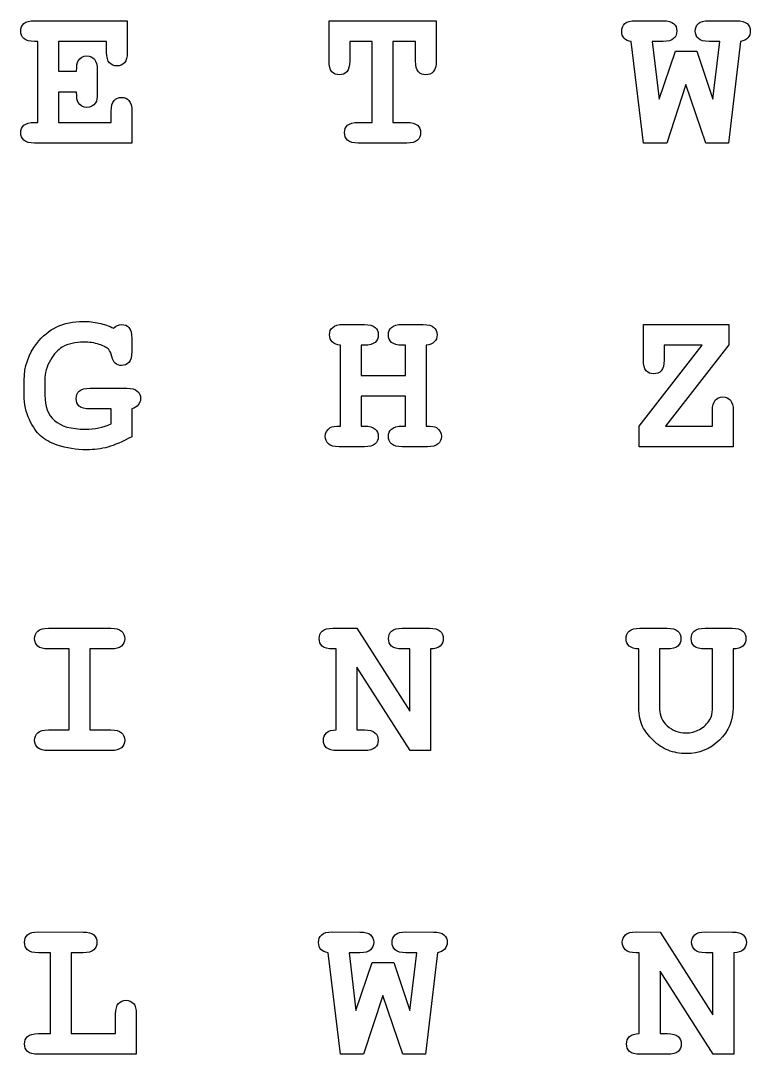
# Model space of a CAD drawing. Extents: x -6 to 224, y 54 to 284.
# Drawn here: x 113.7 to 153.6, y 173.5 to 230 of the extents above; entities that cross this region are included whole.
import ezdxf

# ---------------------------------------------------------------- set-up
doc = ezdxf.new("R2010")
doc.units = 0
doc.layers.add('Ebene_1', color=7, linetype='CONTINUOUS')

msp = doc.modelspace()

# ---------------------------------------------------------------- linework, layer by layer
at = {"layer": 'Ebene_1', "color": 7}
for points in [[(114.46852, 229.99161), (119.5397, 229.98611), (119.5397, 228.266318)], [(130.55849, 227.786749), (130.55849, 229.99161), (136.4124, 229.98611), (136.4124, 227.786761)], [(147.2989, 229.99161), (148.80372, 229.98611)], [(151.31726, 229.991622), (152.81657, 229.986122)], [(114.46852, 224.43536), (114.64491, 224.43536), (114.64491, 228.856107), (114.46852, 228.856107)], [(118.40971, 228.266318), (118.40971, 228.856119), (115.7749, 228.856119), (115.7749, 227.224521), (116.76708, 227.224521)], [(132.15702, 224.43536), (132.91218, 224.43536), (132.91218, 228.856107), (131.68848, 228.856107), (131.68848, 227.786749)], [(135.28241, 227.786761), (135.28241, 228.856119), (134.04217, 228.856107)], [(134.04217, 228.856107), (134.04217, 224.43536), (134.80285, 224.43536)], [(150.05498, 226.513441), (149.00767, 223.305368), (147.73988, 223.305368), (147.06739, 228.856107)], [(148.80372, 228.856119), (148.21392, 228.856119), (148.58875, 225.697655), (149.4762, 228.326952), (150.65029, 228.326952), (151.53224, 225.697655), (151.90706, 228.856119), (151.31726, 228.856119)], [(153.03706, 228.856131), (152.38662, 223.305392), (151.14088, 223.305392), (150.05498, 226.513441)], [(117.89709, 227.307204), (117.89709, 226.006335)], [(116.76708, 226.09453), (115.7749, 226.094518)], [(115.7749, 226.094518), (115.7749, 224.43536), (118.65775, 224.43536), (118.65775, 225.047209)], [(119.78774, 225.047209), (119.78774, 223.305368), (114.46852, 223.305368)], [(134.80285, 223.305368), (132.15702, 223.305368)], [(131.34122, 213.39694), (132.49326, 213.39144)], [(134.5548, 213.396952), (135.70684, 213.391452)], [(147.72836, 211.451152), (147.72836, 213.396942), (152.40267, 213.391442), (152.40267, 212.289011), (148.94153, 207.840691)], [(119.78223, 212.641773), (119.78223, 211.908656)], [(131.18688, 207.840689), (131.18688, 212.261436)], [(132.49326, 212.261448), (132.31687, 212.261448), (132.31687, 210.607802), (134.73119, 210.607802), (134.73119, 212.261448), (134.5548, 212.261448)], [(135.86118, 212.26146), (135.86118, 207.840713)], [(152.64018, 208.678539), (152.63418, 206.7107), (147.49685, 206.7107), (147.49685, 207.840691), (150.94195, 212.261438), (148.85835, 212.261438), (148.85835, 211.451152)], [(113.90628, 209.52741), (113.90628, 210.343209)], [(115.03627, 210.343205), (115.03627, 209.527406)], [(117.5002, 209.913257), (119.50662, 209.907757)], [(134.73119, 209.477801), (132.31687, 209.477801), (132.31687, 207.840691), (132.49326, 207.840691)], [(134.5548, 207.840715), (134.73119, 207.840715), (134.73119, 209.477801)], [(118.65224, 207.967467), (118.65224, 208.777753), (117.5002, 208.777753)], [(119.78223, 208.777757), (119.78223, 207.261915)], [(148.94153, 207.840691), (151.50468, 207.840691), (151.50468, 208.678539)], [(132.49326, 206.7107), (131.10971, 206.7107)], [(135.93835, 206.710724), (134.5548, 206.710724)], [(115.22919, 196.80227), (118.64122, 196.79627)], [(130.77347, 196.80227), (132.07985, 196.79627), (134.96822, 192.26528), (134.96822, 195.66628), (134.56032, 195.66628)], [(134.56032, 196.80178), (136.04309, 196.79578)], [(147.54144, 196.79676), (149.02421, 196.80276)], [(151.09678, 196.80276), (152.57955, 196.79676)], [(115.22919, 191.24602), (116.37021, 191.24602), (116.37021, 195.66677), (115.22919, 195.66677)], [(117.5002, 195.66677), (117.5002, 191.24602), (118.64122, 191.24602)], [(118.64122, 195.66628), (117.5002, 195.66677)], [(130.94986, 191.24602), (130.94986, 195.66677), (130.77347, 195.66677)], [(136.10372, 195.66579), (136.10372, 190.11505), (134.98475, 190.11505), (132.07985, 194.66356)], [(147.48632, 192.46421), (147.48632, 195.66677)], [(149.02421, 195.66726), (148.61631, 195.66726), (148.61631, 192.36548)], [(151.50468, 192.36548), (151.50468, 195.66726), (151.09678, 195.66726)], [(152.63467, 195.66677), (152.63467, 192.46421)], [(132.07985, 194.66356), (132.07985, 191.24602), (132.48775, 191.24602)], [(118.64122, 190.11603), (115.22919, 190.11603)], [(132.48775, 190.11603), (131.00498, 190.11603)], [(114.67798, 180.2076), (117.12537, 180.2016)], [(130.74039, 180.2076), (132.24521, 180.2016)], [(134.75875, 180.20711), (136.25806, 180.20111)], [(147.33198, 180.2076), (148.63836, 180.2016), (151.52673, 175.67061), (151.52673, 179.07161), (151.11883, 179.07161)], [(151.11883, 180.20711), (152.6016, 180.20111)], [(114.67798, 174.65135), (115.33392, 174.65135), (115.33392, 179.0721), (114.67798, 179.0721)], [(116.46392, 179.0721), (116.46392, 174.65135), (118.90029, 174.65135), (118.90029, 175.72071)], [(117.12537, 179.07161), (116.46392, 179.0721)], [(133.49647, 176.72944), (132.44916, 173.52136), (131.18137, 173.52136), (130.50888, 179.0721)], [(132.24521, 179.07161), (131.65541, 179.07161), (132.03024, 175.91315), (132.91769, 178.54244), (134.09178, 178.54244), (134.97373, 175.91315), (135.34855, 179.07161), (134.75875, 179.07161)], [(136.47855, 179.07112), (135.82811, 173.52038), (134.58237, 173.52038), (133.49647, 176.72944)], [(147.50837, 174.65135), (147.50837, 179.0721), (147.33198, 179.0721)], [(152.66223, 179.07112), (152.66223, 173.52038), (151.54326, 173.52038), (148.63836, 178.06889)], [(148.63836, 178.06889), (148.63836, 174.65135), (149.04626, 174.65135)], [(120.03028, 175.72071), (120.03028, 173.52136), (114.67798, 173.52136)], [(149.04626, 173.52136), (147.56349, 173.52136)]]:
    msp.add_lwpolyline(points, dxfattribs=at)
for points in [[(119.78223, 208.777765)], [(152.63467, 195.66677)]]:
    msp.add_lwpolyline(points, close=True, dxfattribs=at)
for points in [[(113.88423, 229.831758), (114.001823, 229.938326), (114.196587, 229.99161), (114.46852, 229.99161)], [(146.71462, 229.831758), (146.832207, 229.938326), (147.026967, 229.99161), (147.2989, 229.99161)], [(148.80372, 229.98611), (149.075653, 229.98611), (149.26858, 229.934663), (149.3825, 229.83177)], [(150.73298, 229.83177), (150.850567, 229.938338), (151.045327, 229.991622), (151.31726, 229.991622)], [(152.81657, 229.986122), (153.088503, 229.986122), (153.28143, 229.934675), (153.39535, 229.831782)], [(113.71335, 229.423858), (113.71335, 229.592897), (113.77031, 229.728864), (113.88423, 229.831758)], [(113.88423, 229.010447), (113.77031, 229.117015), (113.71335, 229.254819), (113.71335, 229.423858)], [(146.54374, 229.407322), (146.54374, 229.583711), (146.6007, 229.725189), (146.71462, 229.831758)], [(146.67603, 229.032496), (146.587837, 229.131715), (146.54374, 229.256657), (146.54374, 229.407322)], [(149.3825, 229.83177), (149.500093, 229.728876), (149.55889, 229.592909), (149.55889, 229.42387)], [(149.55889, 229.42387), (149.55889, 229.254831), (149.500093, 229.117027), (149.3825, 229.010459)], [(150.5621, 229.42387), (150.5621, 229.592909), (150.61906, 229.728876), (150.73298, 229.83177)], [(150.73298, 229.010459), (150.61906, 229.117027), (150.5621, 229.254831), (150.5621, 229.42387)], [(153.39535, 229.831782), (153.512937, 229.728888), (153.57173, 229.592921), (153.57173, 229.423882)], [(153.57173, 229.423882), (153.57173, 229.280566), (153.525797, 229.157461), (153.43393, 229.054568)], [(114.46852, 228.856107), (114.196587, 228.856107), (114.001823, 228.907554), (113.88423, 229.010447)], [(147.06739, 228.856107), (146.894677, 228.878154), (146.764223, 228.93695), (146.67603, 229.032496)], [(149.3825, 229.010459), (149.26858, 228.907566), (149.075653, 228.856119), (148.80372, 228.856119)], [(151.31726, 228.856119), (151.045327, 228.856119), (150.850567, 228.907566), (150.73298, 229.010459)], [(153.43393, 229.054568), (153.342063, 228.951675), (153.209773, 228.885529), (153.03706, 228.856131)], [(118.56405, 227.687542), (118.461157, 227.80146), (118.40971, 227.994385), (118.40971, 228.266318)], [(119.5397, 228.266318), (119.5397, 227.99806), (119.488253, 227.805135), (119.38536, 227.687542)], [(116.76708, 227.224521), (116.76708, 227.518503), (116.794647, 227.707754), (116.84978, 227.792273)], [(116.84978, 227.792273), (116.963693, 227.972337), (117.125383, 228.062369), (117.33485, 228.062369)], [(117.33485, 228.062369), (117.50021, 228.062369), (117.634337, 228.003573), (117.73723, 227.88598)], [(117.73723, 227.88598), (117.843803, 227.772062), (117.89709, 227.579137), (117.89709, 227.307204)], [(118.97746, 227.516665), (118.80842, 227.516665), (118.670617, 227.573624), (118.56405, 227.687542)], [(119.38536, 227.687542), (119.282467, 227.573624), (119.1465, 227.516665), (118.97746, 227.516665)], [(130.71283, 227.202461), (130.609937, 227.320054), (130.55849, 227.514816), (130.55849, 227.786749)], [(131.68848, 227.786749), (131.68848, 227.514816), (131.635197, 227.320054), (131.52863, 227.202461)], [(135.43675, 227.202473), (135.333857, 227.320066), (135.28241, 227.514828), (135.28241, 227.786761)], [(136.4124, 227.786761), (136.4124, 227.514828), (136.359117, 227.320066), (136.25255, 227.202473)], [(131.12073, 227.031584), (130.95537, 227.031584), (130.819403, 227.088543), (130.71283, 227.202461)], [(131.52863, 227.202461), (131.425737, 227.088543), (131.28977, 227.031584), (131.12073, 227.031584)], [(135.84465, 227.031596), (135.679283, 227.031596), (135.543317, 227.088555), (135.43675, 227.202473)], [(136.25255, 227.202473), (136.149657, 227.088555), (136.01369, 227.031596), (135.84465, 227.031596)], [(116.84978, 225.521266), (116.794647, 225.605785), (116.76708, 225.796873), (116.76708, 226.09453)], [(117.89709, 226.006335), (117.89709, 225.760126), (117.86769, 225.594761), (117.80889, 225.510242)], [(117.33485, 225.25117), (117.125383, 225.25117), (116.963693, 225.341202), (116.84978, 225.521266)], [(117.80889, 225.510242), (117.691297, 225.337527), (117.533283, 225.25117), (117.33485, 225.25117)], [(118.65775, 225.047209), (118.65775, 225.319142), (118.709197, 225.512067), (118.81209, 225.625985)], [(118.81209, 225.625985), (118.918663, 225.743578), (119.056467, 225.802374), (119.2255, 225.802374)], [(119.2255, 225.802374), (119.390867, 225.802374), (119.524997, 225.743578), (119.62789, 225.625985)], [(119.62789, 225.625985), (119.734457, 225.512067), (119.78774, 225.319142), (119.78774, 225.047209)], [(113.71335, 223.87312), (113.71335, 224.038485), (113.772147, 224.172614), (113.88974, 224.275507)], [(113.88974, 224.275507), (114.007333, 224.382076), (114.20026, 224.43536), (114.46852, 224.43536)], [(131.40185, 223.87312), (131.40185, 224.038485), (131.45881, 224.172614), (131.57273, 224.275507)], [(131.57273, 224.275507), (131.690323, 224.382076), (131.885087, 224.43536), (132.15702, 224.43536)], [(134.80285, 224.43536), (135.074783, 224.43536), (135.26771, 224.382076), (135.38163, 224.275507)], [(135.38163, 224.275507), (135.499223, 224.172614), (135.55802, 224.036647), (135.55802, 223.867608)], [(113.88423, 223.459709), (113.77031, 223.566277), (113.71335, 223.704081), (113.71335, 223.87312)], [(131.57273, 223.459709), (131.45881, 223.566277), (131.40185, 223.704081), (131.40185, 223.87312)], [(135.55802, 223.867608), (135.55802, 223.702243), (135.499223, 223.566277), (135.38163, 223.459709)], [(114.46852, 223.305368), (114.196587, 223.305368), (114.001823, 223.356815), (113.88423, 223.459709)], [(132.15702, 223.305368), (131.885087, 223.305368), (131.690323, 223.356815), (131.57273, 223.459709)], [(135.38163, 223.459709), (135.26771, 223.356815), (135.074783, 223.305368), (134.80285, 223.305368)], [(114.5953, 212.360657), (115.21266, 213.161756), (116.052343, 213.562306), (117.11435, 213.562306)], [(117.11435, 213.562306), (117.42303, 213.562306), (117.715173, 213.531069), (117.99078, 213.468596)], [(117.99078, 213.468596), (118.270067, 213.406123), (118.53465, 213.312416), (118.78453, 213.187476)], [(118.78453, 213.187476), (118.935197, 213.323443), (119.082187, 213.391426), (119.2255, 213.391426)], [(119.2255, 213.391426), (119.390867, 213.391426), (119.524997, 213.334467), (119.62789, 213.220549)], [(119.62789, 213.220549), (119.730783, 213.106631), (119.78223, 212.913706), (119.78223, 212.641773)], [(130.58605, 212.829188), (130.58605, 212.998227), (130.64301, 213.134194), (130.75693, 213.237087)], [(130.75693, 213.237087), (130.874523, 213.343656), (131.069287, 213.39694), (131.34122, 213.39694)], [(132.49326, 213.39144), (132.765193, 213.39144), (132.95812, 213.339993), (133.07204, 213.237099)], [(133.07204, 213.237099), (133.189627, 213.134206), (133.24842, 212.998239), (133.24842, 212.8292)], [(133.79964, 212.8292), (133.79964, 212.998239), (133.8566, 213.134206), (133.97052, 213.237099)], [(133.97052, 213.237099), (134.088113, 213.343668), (134.282873, 213.396952), (134.5548, 213.396952)], [(135.70684, 213.391452), (135.978773, 213.391452), (136.1717, 213.340005), (136.28562, 213.237111)], [(136.28562, 213.237111), (136.403213, 213.134218), (136.46201, 212.998251), (136.46201, 212.829212)], [(113.90628, 210.343209), (113.90628, 211.096536), (114.135953, 211.769019), (114.5953, 212.360657)], [(117.15294, 212.432311), (116.704613, 212.432311), (116.315087, 212.340442), (115.98436, 212.156703)], [(117.99629, 212.305531), (117.74641, 212.390051), (117.465293, 212.432311), (117.15294, 212.432311)], [(130.73488, 212.443337), (130.63566, 212.546231), (130.58605, 212.674848), (130.58605, 212.829188)], [(131.18688, 212.261436), (130.98844, 212.279809), (130.837773, 212.340443), (130.73488, 212.443337)], [(133.07204, 212.415788), (132.95812, 212.312895), (132.765193, 212.261448), (132.49326, 212.261448)], [(133.24842, 212.8292), (133.24842, 212.660161), (133.189627, 212.522357), (133.07204, 212.415788)], [(133.97052, 212.415788), (133.8566, 212.522357), (133.79964, 212.660161), (133.79964, 212.8292)], [(134.5548, 212.261448), (134.282873, 212.261448), (134.088113, 212.312895), (133.97052, 212.415788)], [(136.30767, 212.443361), (136.20845, 212.340468), (136.05962, 212.279834), (135.86118, 212.26146)], [(136.46201, 212.829212), (136.46201, 212.674872), (136.410563, 212.546255), (136.30767, 212.443361)], [(115.98436, 212.156703), (115.749173, 212.020737), (115.53236, 211.783714), (115.33392, 211.445635)], [(118.52546, 212.024412), (118.42624, 212.13098), (118.24985, 212.224686), (117.99629, 212.305531)], [(118.69083, 211.638561), (118.64303, 211.829649), (118.587907, 211.958266), (118.52546, 212.024412)], [(119.78223, 211.908656), (119.78223, 211.636723), (119.728947, 211.441961), (119.62238, 211.324368)], [(115.33392, 211.445635), (115.135487, 211.107556), (115.03627, 210.74008), (115.03627, 210.343205)], [(118.87824, 211.274759), (118.804747, 211.329879), (118.742277, 211.451146), (118.69083, 211.638561)], [(119.21999, 211.153491), (119.087703, 211.153491), (118.973787, 211.193914), (118.87824, 211.274759)], [(119.62238, 211.324368), (119.519487, 211.21045), (119.385357, 211.153491), (119.21999, 211.153491)], [(147.8827, 210.866863), (147.779807, 210.984456), (147.72836, 211.179219), (147.72836, 211.451152)], [(148.85835, 211.451152), (148.85835, 211.179219), (148.806903, 210.984456), (148.70401, 210.866863)], [(148.29611, 210.695987), (148.12707, 210.695987), (147.989267, 210.752946), (147.8827, 210.866863)], [(148.70401, 210.866863), (148.601117, 210.752946), (148.46515, 210.695987), (148.29611, 210.695987)], [(114.1874, 208.198981), (113.999987, 208.595856), (113.90628, 209.038666), (113.90628, 209.52741)], [(115.03627, 209.527406), (115.03627, 208.921069), (115.21082, 208.459886), (115.55992, 208.143856)], [(116.74504, 209.345505), (116.74504, 209.514544), (116.801997, 209.650511), (116.91591, 209.753404)], [(116.91591, 209.753404), (117.033503, 209.859973), (117.228267, 209.913257), (117.5002, 209.913257)], [(119.50662, 209.907757), (119.778553, 209.907757), (119.97148, 209.85631), (120.0854, 209.753416)], [(120.0854, 209.753416), (120.202993, 209.650523), (120.26179, 209.514556), (120.26179, 209.345517)], [(116.91591, 208.932094), (116.801997, 209.038662), (116.74504, 209.176466), (116.74504, 209.345505)], [(120.14052, 208.998251), (120.063353, 208.899032), (119.943923, 208.825537), (119.78223, 208.777765)], [(120.26179, 209.345517), (120.26179, 209.213226), (120.221367, 209.09747), (120.14052, 208.998251)], [(151.50468, 208.678539), (151.50468, 208.950472), (151.556127, 209.143397), (151.65902, 209.257315)], [(151.65902, 209.257315), (151.765587, 209.374908), (151.90339, 209.433704), (152.07243, 209.433704)], [(152.07243, 209.433704), (152.24147, 209.433704), (152.377437, 209.374908), (152.48033, 209.257315)], [(152.48033, 209.257315), (152.586897, 209.143397), (152.64018, 208.950472), (152.64018, 208.678539)], [(117.5002, 208.777753), (117.228267, 208.777753), (117.033503, 208.8292), (116.91591, 208.932094)], [(114.79925, 207.306012), (114.578763, 207.508125), (114.374813, 207.805781), (114.1874, 208.198981)], [(115.55992, 208.143856), (115.9127, 207.831501), (116.471267, 207.675323), (117.23562, 207.675323)], [(117.23562, 207.675323), (117.75376, 207.675323), (118.225967, 207.772704), (118.65224, 207.967467)], [(130.62464, 207.758009), (130.712833, 207.816802), (130.900247, 207.844362), (131.18688, 207.840689)], [(132.49326, 207.840691), (132.765193, 207.840691), (132.95812, 207.787407), (133.07204, 207.680839)], [(133.97603, 207.680863), (134.093623, 207.787431), (134.286547, 207.840715), (134.5548, 207.840715)], [(135.86118, 207.840713), (136.151487, 207.840713), (136.3389, 207.813153), (136.42342, 207.758033)], [(115.71426, 206.804406), (115.328413, 206.936698), (115.02341, 207.1039), (114.79925, 207.306012)], [(119.78223, 207.261915), (119.271437, 206.986308), (118.835977, 206.798895), (118.47585, 206.699676)], [(130.35454, 207.278452), (130.35454, 207.484239), (130.444573, 207.644091), (130.62464, 207.758009)], [(130.52542, 206.86504), (130.4115, 206.971609), (130.35454, 207.109413), (130.35454, 207.278452)], [(133.07204, 207.680839), (133.189627, 207.577946), (133.24842, 207.441979), (133.24842, 207.272939)], [(133.24842, 207.272939), (133.24842, 207.107575), (133.189627, 206.971609), (133.07204, 206.86504)], [(133.79964, 207.278476), (133.79964, 207.443841), (133.858437, 207.57797), (133.97603, 207.680863)], [(133.97052, 206.865064), (133.8566, 206.971633), (133.79964, 207.109437), (133.79964, 207.278476)], [(136.42342, 207.758033), (136.603487, 207.644115), (136.69352, 207.482425), (136.69352, 207.272963)], [(136.69352, 207.272963), (136.69352, 207.107599), (136.634723, 206.971633), (136.51713, 206.865064)], [(117.3183, 206.545335), (116.74136, 206.545335), (116.20668, 206.631692), (115.71426, 206.804406)], [(118.47585, 206.699676), (118.119397, 206.596782), (117.733547, 206.545335), (117.3183, 206.545335)], [(131.10971, 206.7107), (130.837777, 206.7107), (130.643013, 206.762147), (130.52542, 206.86504)], [(133.07204, 206.86504), (132.95812, 206.762147), (132.765193, 206.7107), (132.49326, 206.7107)], [(134.5548, 206.710724), (134.282873, 206.710724), (134.088113, 206.762171), (133.97052, 206.865064)], [(136.51713, 206.865064), (136.40321, 206.762171), (136.210283, 206.710724), (135.93835, 206.710724)], [(114.47403, 196.23452), (114.47403, 196.40356), (114.53099, 196.539527), (114.64491, 196.64242)], [(114.64491, 196.64242), (114.762497, 196.748987), (114.957257, 196.80227), (115.22919, 196.80227)], [(118.64122, 196.79627), (118.913153, 196.79627), (119.106077, 196.744823), (119.21999, 196.64193)], [(119.21999, 196.64193), (119.337583, 196.539037), (119.39638, 196.40307), (119.39638, 196.23403)], [(130.0183, 196.23452), (130.0183, 196.40356), (130.07526, 196.539527), (130.18918, 196.64242)], [(130.18918, 196.64242), (130.306773, 196.748987), (130.501537, 196.80227), (130.77347, 196.80227)], [(133.80515, 196.23403), (133.80515, 196.40307), (133.86211, 196.539037), (133.97603, 196.64193)], [(133.97603, 196.64193), (134.093623, 196.748497), (134.288387, 196.80178), (134.56032, 196.80178)], [(136.04309, 196.79578), (136.315023, 196.79578), (136.507947, 196.744333), (136.62186, 196.64144)], [(136.62186, 196.64144), (136.739453, 196.538547), (136.79825, 196.40258), (136.79825, 196.23354)], [(146.78627, 196.23452), (146.78627, 196.40356), (146.84323, 196.539527), (146.95715, 196.64242)], [(146.95715, 196.64242), (147.07107, 196.745313), (147.265833, 196.79676), (147.54144, 196.79676)], [(149.02421, 196.80276), (149.296143, 196.80276), (149.489067, 196.749477), (149.60298, 196.64291)], [(149.60298, 196.64291), (149.720573, 196.540017), (149.77937, 196.40405), (149.77937, 196.23501)], [(150.34161, 196.23501), (150.34161, 196.40405), (150.39857, 196.540017), (150.51249, 196.64291)], [(150.51249, 196.64291), (150.630083, 196.749477), (150.824847, 196.80276), (151.09678, 196.80276)], [(152.57955, 196.79676), (152.851483, 196.79676), (153.044407, 196.745313), (153.15832, 196.64242)], [(153.15832, 196.64242), (153.275913, 196.539527), (153.33471, 196.40356), (153.33471, 196.23452)], [(114.64491, 195.82111), (114.53099, 195.927677), (114.47403, 196.06548), (114.47403, 196.23452)], [(119.39638, 196.23403), (119.39638, 196.06499), (119.337583, 195.927187), (119.21999, 195.82062)], [(130.18918, 195.82111), (130.07526, 195.927677), (130.0183, 196.06548), (130.0183, 196.23452)], [(133.97603, 195.82062), (133.86211, 195.927187), (133.80515, 196.06499), (133.80515, 196.23403)], [(136.79825, 196.23354), (136.79825, 196.068173), (136.74129, 195.932207), (136.62737, 195.82564)], [(146.95715, 195.82662), (146.84323, 195.933187), (146.78627, 196.069153), (146.78627, 196.23452)], [(149.77937, 196.23501), (149.77937, 196.06597), (149.720573, 195.928167), (149.60298, 195.8216)], [(150.51249, 195.8216), (150.39857, 195.928167), (150.34161, 196.06597), (150.34161, 196.23501)], [(153.33471, 196.23452), (153.33471, 196.069153), (153.277753, 195.933187), (153.16384, 195.82662)], [(115.22919, 195.66677), (114.957257, 195.66677), (114.762497, 195.718217), (114.64491, 195.82111)], [(119.21999, 195.82062), (119.106077, 195.717727), (118.913153, 195.66628), (118.64122, 195.66628)], [(130.77347, 195.66677), (130.501537, 195.66677), (130.306773, 195.718217), (130.18918, 195.82111)], [(134.56032, 195.66628), (134.288387, 195.66628), (134.093623, 195.717727), (133.97603, 195.82062)], [(136.62737, 195.82564), (136.513457, 195.719073), (136.338907, 195.66579), (136.10372, 195.66579)], [(147.48632, 195.66677), (147.24746, 195.66677), (147.07107, 195.720053), (146.95715, 195.82662)], [(149.60298, 195.8216), (149.489067, 195.718707), (149.296143, 195.66726), (149.02421, 195.66726)], [(151.09678, 195.66726), (150.824847, 195.66726), (150.630083, 195.718707), (150.51249, 195.8216)], [(153.16384, 195.82662), (153.04992, 195.720053), (152.87353, 195.66677), (152.63467, 195.66677)], [(147.69027, 191.42241), (147.554303, 191.683317), (147.48632, 192.030583), (147.48632, 192.46421)], [(148.61631, 192.36548), (148.61631, 192.0274), (148.75595, 191.727907), (149.03523, 191.467)], [(151.36687, 191.81426), (151.458743, 191.964927), (151.50468, 192.148667), (151.50468, 192.36548)], [(152.63467, 192.46421), (152.63467, 191.766003), (152.382947, 191.172527), (151.8795, 190.68378)], [(149.03523, 191.467), (149.31819, 191.209767), (149.658107, 191.08115), (150.05498, 191.08115)], [(150.79912, 191.26856), (151.030633, 191.3935), (151.219883, 191.5754), (151.36687, 191.81426)], [(114.47403, 190.68378), (114.47403, 190.849147), (114.53099, 190.983277), (114.64491, 191.08617)], [(114.64491, 191.08617), (114.762497, 191.192737), (114.957257, 191.24602), (115.22919, 191.24602)], [(118.64122, 191.24602), (118.913153, 191.24602), (119.106077, 191.192737), (119.21999, 191.08617)], [(119.21999, 191.08617), (119.337583, 190.983277), (119.39638, 190.84731), (119.39638, 190.67827)], [(130.24981, 190.68378), (130.24981, 190.845473), (130.30677, 190.979603), (130.42069, 191.08617)], [(130.42069, 191.08617), (130.53461, 191.192737), (130.711, 191.24602), (130.94986, 191.24602)], [(132.48775, 191.24602), (132.759683, 191.24602), (132.952607, 191.192737), (133.06652, 191.08617)], [(133.06652, 191.08617), (133.184113, 190.983277), (133.24291, 190.84731), (133.24291, 190.67827)], [(148.25802, 190.67827), (148.015487, 190.91713), (147.826237, 191.165177), (147.69027, 191.42241)], [(150.05498, 191.08115), (150.319567, 191.08115), (150.567613, 191.14362), (150.79912, 191.26856)], [(114.64491, 190.27037), (114.53099, 190.376937), (114.47403, 190.51474), (114.47403, 190.68378)], [(119.39638, 190.67827), (119.39638, 190.512903), (119.337583, 190.376937), (119.21999, 190.27037)], [(130.42069, 190.27037), (130.30677, 190.376937), (130.24981, 190.51474), (130.24981, 190.68378)], [(133.24291, 190.67827), (133.24291, 190.512903), (133.184113, 190.376937), (133.06652, 190.27037)], [(149.08484, 190.13257), (148.779833, 190.25751), (148.504227, 190.43941), (148.25802, 190.67827)], [(151.8795, 190.68378), (151.379733, 190.19504), (150.777073, 189.95067), (150.07152, 189.95067)], [(115.22919, 190.11603), (114.957257, 190.11603), (114.762497, 190.167477), (114.64491, 190.27037)], [(119.21999, 190.27037), (119.106077, 190.167477), (118.913153, 190.11603), (118.64122, 190.11603)], [(131.00498, 190.11603), (130.733047, 190.11603), (130.538283, 190.167477), (130.42069, 190.27037)], [(133.06652, 190.27037), (132.952607, 190.167477), (132.759683, 190.11603), (132.48775, 190.11603)], [(150.07152, 189.95067), (149.722413, 189.95067), (149.39352, 190.011303), (149.08484, 190.13257)], [(114.09369, 180.04775), (114.211283, 180.154317), (114.406047, 180.2076), (114.67798, 180.2076)], [(117.12537, 180.2016), (117.397303, 180.2016), (117.59023, 180.150153), (117.70415, 180.04726)], [(130.15611, 180.04775), (130.273703, 180.154317), (130.468463, 180.2076), (130.74039, 180.2076)], [(132.24521, 180.2016), (132.517143, 180.2016), (132.71007, 180.150153), (132.82399, 180.04726)], [(134.17447, 180.04726), (134.292057, 180.153827), (134.486817, 180.20711), (134.75875, 180.20711)], [(136.25806, 180.20111), (136.529993, 180.20111), (136.72292, 180.149663), (136.83684, 180.04677)], [(146.74769, 180.04775), (146.865283, 180.154317), (147.060047, 180.2076), (147.33198, 180.2076)], [(150.53454, 180.04726), (150.652133, 180.153827), (150.846897, 180.20711), (151.11883, 180.20711)], [(152.6016, 180.20111), (152.873533, 180.20111), (153.066457, 180.149663), (153.18037, 180.04677)], [(113.92281, 179.63985), (113.92281, 179.80889), (113.97977, 179.944857), (114.09369, 180.04775)], [(114.09369, 179.22644), (113.97977, 179.333007), (113.92281, 179.47081), (113.92281, 179.63985)], [(117.70415, 180.04726), (117.821743, 179.944367), (117.88054, 179.8084), (117.88054, 179.63936)], [(117.88054, 179.63936), (117.88054, 179.47032), (117.821743, 179.332517), (117.70415, 179.22595)], [(129.98523, 179.62332), (129.98523, 179.799707), (130.04219, 179.941183), (130.15611, 180.04775)], [(130.11752, 179.24849), (130.029327, 179.34771), (129.98523, 179.472653), (129.98523, 179.62332)], [(132.82399, 180.04726), (132.941583, 179.944367), (133.00038, 179.8084), (133.00038, 179.63936)], [(133.00038, 179.63936), (133.00038, 179.47032), (132.941583, 179.332517), (132.82399, 179.22595)], [(134.00359, 179.63936), (134.00359, 179.8084), (134.06055, 179.944367), (134.17447, 180.04726)], [(134.17447, 179.22595), (134.06055, 179.332517), (134.00359, 179.47032), (134.00359, 179.63936)], [(136.83684, 180.04677), (136.954427, 179.943877), (137.01322, 179.80791), (137.01322, 179.63887)], [(137.01322, 179.63887), (137.01322, 179.495557), (136.967287, 179.372453), (136.87542, 179.26956)], [(146.57681, 179.63985), (146.57681, 179.80889), (146.63377, 179.944857), (146.74769, 180.04775)], [(146.74769, 179.22644), (146.63377, 179.333007), (146.57681, 179.47081), (146.57681, 179.63985)], [(150.36366, 179.63936), (150.36366, 179.8084), (150.42062, 179.944367), (150.53454, 180.04726)], [(150.53454, 179.22595), (150.42062, 179.332517), (150.36366, 179.47032), (150.36366, 179.63936)], [(153.18037, 180.04677), (153.297963, 179.943877), (153.35676, 179.80791), (153.35676, 179.63887)], [(153.35676, 179.63887), (153.35676, 179.47351), (153.2998, 179.337543), (153.18588, 179.23097)], [(114.67798, 179.0721), (114.406047, 179.0721), (114.211283, 179.123547), (114.09369, 179.22644)], [(117.70415, 179.22595), (117.59023, 179.123057), (117.397303, 179.07161), (117.12537, 179.07161)], [(130.50888, 179.0721), (130.336167, 179.094167), (130.205713, 179.152963), (130.11752, 179.24849)], [(132.82399, 179.22595), (132.71007, 179.123057), (132.517143, 179.07161), (132.24521, 179.07161)], [(134.75875, 179.07161), (134.486817, 179.07161), (134.292057, 179.123057), (134.17447, 179.22595)], [(136.87542, 179.26956), (136.783553, 179.166667), (136.651263, 179.10052), (136.47855, 179.07112)], [(147.33198, 179.0721), (147.060047, 179.0721), (146.865283, 179.123547), (146.74769, 179.22644)], [(151.11883, 179.07161), (150.846897, 179.07161), (150.652133, 179.123057), (150.53454, 179.22595)], [(153.18588, 179.23097), (153.071967, 179.124403), (152.897417, 179.07112), (152.66223, 179.07112)], [(118.90029, 175.72071), (118.90029, 175.992643), (118.951737, 176.18557), (119.05463, 176.29949)], [(119.05463, 176.29949), (119.161197, 176.417083), (119.299, 176.47588), (119.46804, 176.47588)], [(119.46804, 176.47588), (119.633407, 176.47588), (119.767537, 176.417083), (119.87043, 176.29949)], [(119.87043, 176.29949), (119.976997, 176.18557), (120.03028, 175.992643), (120.03028, 175.72071)], [(114.09369, 174.4915), (114.211283, 174.598067), (114.406047, 174.65135), (114.67798, 174.65135)], [(146.9792, 174.4915), (147.09312, 174.598067), (147.26951, 174.65135), (147.50837, 174.65135)], [(149.04626, 174.65135), (149.318193, 174.65135), (149.511117, 174.598067), (149.62503, 174.4915)], [(113.92281, 174.08911), (113.92281, 174.254477), (113.97977, 174.388607), (114.09369, 174.4915)], [(114.09369, 173.6757), (113.97977, 173.782273), (113.92281, 173.920077), (113.92281, 174.08911)], [(146.80832, 174.08911), (146.80832, 174.250803), (146.86528, 174.384933), (146.9792, 174.4915)], [(146.9792, 173.6757), (146.86528, 173.782273), (146.80832, 173.920077), (146.80832, 174.08911)], [(149.62503, 174.4915), (149.742623, 174.388607), (149.80142, 174.25264), (149.80142, 174.0836)], [(149.80142, 174.0836), (149.80142, 173.91824), (149.742623, 173.782273), (149.62503, 173.6757)], [(114.67798, 173.52136), (114.406047, 173.52136), (114.211283, 173.572807), (114.09369, 173.6757)], [(147.56349, 173.52136), (147.291557, 173.52136), (147.096793, 173.572807), (146.9792, 173.6757)], [(149.62503, 173.6757), (149.511117, 173.572807), (149.318193, 173.52136), (149.04626, 173.52136)]]:
    msp.add_open_spline(points, degree=3, dxfattribs=at)

doc.saveas('drawing.dxf')
